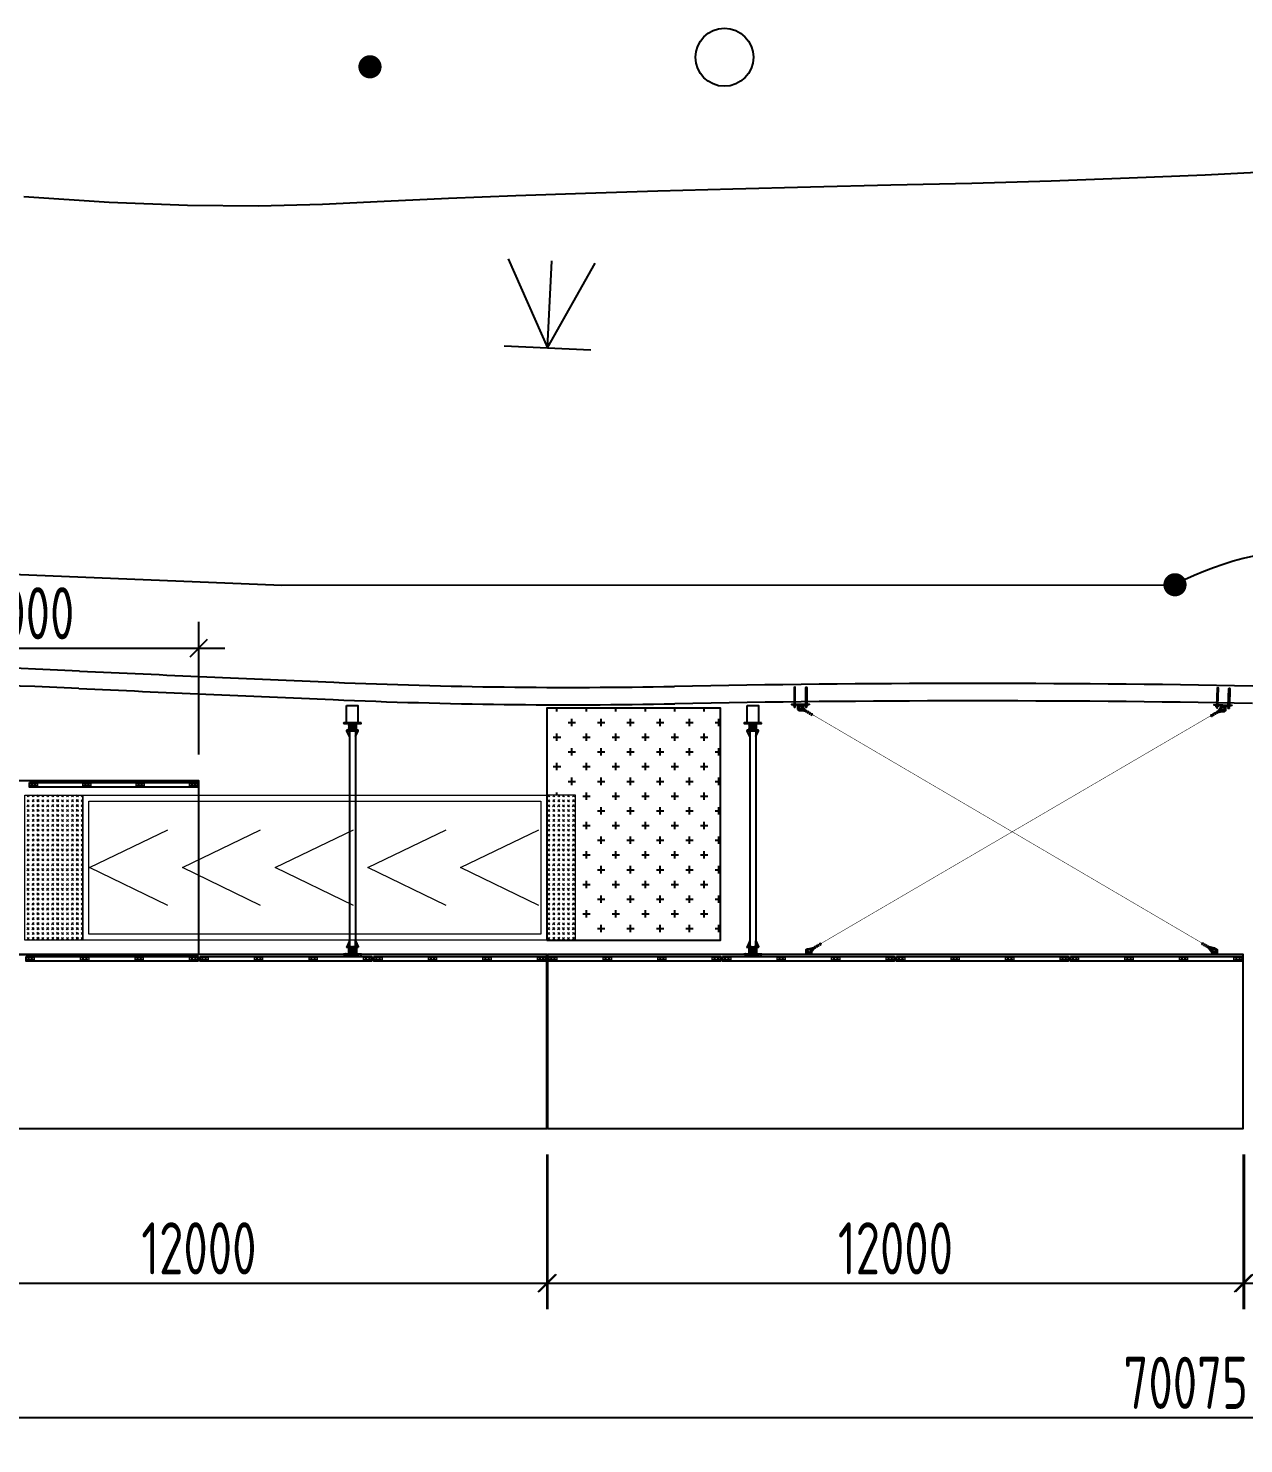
# Model space of a CAD drawing. Header units: millimetres. Extents: x 4 to 2106212, y -117026 to 198097.
# Drawn here: x 1695792 to 1716757, y 118368 to 142785 of the extents above; entities that cross this region are included whole.
import ezdxf

# ---------------------------------------------------------------- set-up
doc = ezdxf.new("R2010")
doc.units = ezdxf.units.MM
for name, pattern in [('CENTER', [0.6, 0.375, -0.075, 0.075, -0.075]), ('DASHDOT2', [12.7, 6.35, -3.175, 0, -3.175]), ('DASHED2', [0.375, 0.25, -0.125])]:
    doc.linetypes.add(name, pattern=pattern)
for name, color, linetype in [('0 @ 1', 7, 'Continuous'), ('BS-Annectent', 115, 'Continuous'), ('HR-dimension', 9, 'Continuous'), ('HR-pontoon', 161, 'Continuous'), ('STEEL', 34, 'Continuous'), ('方管', 100, 'Continuous'), ('粗实线', 7, 'Continuous')]:
    doc.layers.add(name, color=color, linetype=linetype)
for name, color, linetype, lineweight in [('加强板', 140, 'Continuous', 18), ('扣板', 7, 'Continuous', 9), ('抱桩器', 1, 'Continuous', 18)]:
    doc.layers.add(name, color=color, linetype=linetype, lineweight=lineweight)
doc.styles.add('hztxt', font='ros1.shx', dxfattribs={"width": 0.8, "bigfont": 'hztxt.shx'})
doc.linetypes.add('10422', pattern='A,2,[150,AAA.SHX,S=1,R=0,X=0,Y=1],2,[177,AAA.SHX,S=1,R=0,X=0,Y=0.8],1e-09', length=4)
doc.linetypes.add('444', pattern='A,4.5,[145,AAA.SHX,S=1,R=0,X=0,Y=1],4.5,-0.5,[146,AAA.SHX,S=1,R=0,X=0,Y=0],-0.5', length=10)
doc.dimstyles.new('DIM-300', dxfattribs={"dimscale": 300, "dimtxt": 3, "dimasz": 1, "dimexe": 1.5, "dimexo": 1.5, "dimgap": 0.5, "dimtad": 1, "dimdec": 0, "dimzin": 0, "dimdsep": 46, "dimtxsty": 'hztxt', "dimblk": 'OBLIQUE', "dimcen": 0, "dimdle": 1.5, "dimclrd": 9, "dimclre": 9, "dimclrt": 6, "dimadec": 0, "dimazin": 0, "dimtfac": 1, "dimtdec": 0, "dimtix": 1, "dimtofl": 0, "dimtmove": 2, "dimatfit": 0, "dimfxl": 5, "dimtolj": 1, "dimtzin": 0, "dimarcsym": 0})
pattern_1 = [(40.81217054, (-573818.8873, 176698.6793), (-1.452584633, 1.682112997), []), (130.81217054, (-573818.8873, 176698.6793), (-4.5872822625, 1.911641361), [5.55625, -3.33375])]
pattern_2 = [(40.81217054, (-578777.1463, 176555.198), (-1.452584633, 1.682112997), []), (130.81217054, (-578777.1463, 176555.198), (-4.5872822625, 1.911641361), [5.55625, -3.33375])]
pattern_3 = [(225, (43212.285, 45564.743), (4.49012806, -4.49012806), []), (225, (43207.795, 45564.743), (4.49012806, -4.49012806), [7.9375, -1.5875, 0, -1.5875])]
pattern_4 = [(225, (-344287.005, -129412.7357), (4.49012806, -4.49012806), []), (225, (-344291.495, -129412.7357), (4.49012806, -4.49012806), [7.9375, -1.5875, 0, -1.5875])]

# ---------------------------------------------------------------- blocks, each defined once
blk = doc.blocks.new('*U581')
at = {"layer": '抱桩器'}
h = blk.add_hatch(dxfattribs=at)
h.set_pattern_fill('GOST_GLASS', color=252, scale=10, angle=90)
h.set_pattern_definition([(135, (-669974.417, -109419.865), (5e-15, 84.852814), [50, -70]), (135, (-669974.417, -109398.65), (5e-15, 84.852814), [20, -100]), (135, (-669995.63, -109419.865), (5e-15, 84.852814), [20, -100])])
h.paths.add_polyline_path([(-3750, 1250), (-3750, -1250), (-4750, -1250), (-4750, 1250)])
h = blk.add_hatch(dxfattribs=at)
h.set_pattern_fill('GOST_GLASS', color=252, scale=10, angle=90)
h.set_pattern_definition([(135, (-673974.717, -109419.865), (5e-15, 84.852814), [50, -70]), (135, (-673974.717, -109398.65), (5e-15, 84.852814), [20, -100]), (135, (-673995.93, -109419.865), (5e-15, 84.852814), [20, -100])])
h.paths.add_polyline_path([(4250, 1250), (4250, -1250), (4750, -1250), (4750, 1250)])
at = {"layer": '抱桩器', "color": 252}
for points in [[(-3750, 1250), (-3750, -1250), (-4750, -1250), (-4750, 1250)], [(4250, -1250), (-3750, -1250), (-3750, 1250), (4250, 1250)], [(4250, 1250), (4250, -1250), (4750, -1250), (4750, 1250)], [(4150, -1150), (-3650, -1150), (-3650, 1150), (4150, 1150)]]:
    blk.add_lwpolyline(points, close=True, dxfattribs=at)
for points in [[(-2284, -650), (-3634, 0), (-2284, 650)], [(-684, -650), (-2034, 0), (-684, 650)], [(916, -650), (-434, 0), (916, 650)], [(2516, -650), (1166, 0), (2516, 650)], [(4116, -650), (2766, 0), (4116, 650)]]:
    blk.add_lwpolyline(points, dxfattribs=at)
blk = doc.blocks.new('*U582')
at = {"color": 0, "linetype": 'ByBlock', "lineweight": -2, "transparency": 16777216}
blk.add_blockref('*U581', (0, 0), dxfattribs=at)
blk = doc.blocks.new('MT-ZP')
h = blk.add_hatch()
h.set_pattern_fill('CROSS', color=252, scale=40)
h.paths.add_polyline_path([(680224, 262476), (680224, 260976), (680724, 260976), (680724, 258476), (683224, 258476), (683224, 262476)])
at = {"layer": 'HR-pontoon', "color": 252}
for points in [[(680224, 258476), (683224, 258476), (683224, 262476), (680224, 262476)], [(668224, 261226), (668224, 258226), (674224, 258226), (674224, 261226)], [(668224, 258226), (668224, 255226), (680224, 255226), (680224, 258226)], [(680239, 258226), (680239, 255226), (692239, 255226), (692239, 258226)]]:
    blk.add_lwpolyline(points, close=True, dxfattribs=at)
at = {"color": 252}
blk.add_blockref('*U582', (675974, 259726), dxfattribs=at)
blk = doc.blocks.new('*U73')
blk.add_blockref('MT-ZP', (-692747, -252919))
blk = doc.blocks.new('*U74')
at = {"color": 0, "linetype": 'ByBlock', "lineweight": -2, "transparency": 16777216}
blk.add_blockref('*U73', (0, 0), dxfattribs=at)
blk = doc.blocks.new('_Oblique')
at = {"color": 0, "linetype": 'ByBlock', "lineweight": -2}
blk.add_line((-0.5, -0.5), (0.5, 0.5), dxfattribs=at)
blk = doc.blocks.new('*D559')
at = {"color": 9, "lineweight": -2, "transparency": 16777216}
for p, q in [((1692734, 130255), (1692734, 132544)), ((1698734, 130255), (1698734, 132544)), ((1692284, 132094), (1699184, 132094))]:
    blk.add_line(p, q, dxfattribs=at)
at = {"layer": 'Defpoints', "color": 0, "transparency": 16777216}
for p in [(1698734, 132094), (1692734, 129805), (1698734, 129805)]:
    blk.add_point(p, dxfattribs=at)
at = {"color": 9, "lineweight": -2, "transparency": 16777216, "xscale": 300, "yscale": 300, "zscale": 300, "rotation": 180}
blk.add_blockref('_Oblique', (1692734, 132094), dxfattribs=at)
at = {"color": 9, "lineweight": -2, "transparency": 16777216, "xscale": 300, "yscale": 300, "zscale": 300}
blk.add_blockref('_Oblique', (1698734, 132094), dxfattribs=at)
at = {"color": 6, "transparency": 16777216, "insert": (1695734, 132694), "char_height": 900, "attachment_point": 5, "style": 'hztxt'}
blk.add_mtext('\\A1;6000', dxfattribs=at)
blk = doc.blocks.new('*D561')
at = {"color": 9, "lineweight": -2, "transparency": 16777216}
for p, q in [((1692735, 123355), (1692735, 120688)), ((1704735, 123355), (1704735, 120688)), ((1692285, 121138), (1705185, 121138))]:
    blk.add_line(p, q, dxfattribs=at)
at = {"layer": 'Defpoints', "color": 0, "transparency": 16777216}
for p in [(1692735, 123805), (1704735, 123805), (1704735, 121138)]:
    blk.add_point(p, dxfattribs=at)
at = {"color": 9, "lineweight": -2, "transparency": 16777216, "xscale": 300, "yscale": 300, "zscale": 300, "rotation": 180}
blk.add_blockref('_Oblique', (1692735, 121138), dxfattribs=at)
at = {"color": 9, "lineweight": -2, "transparency": 16777216, "xscale": 300, "yscale": 300, "zscale": 300}
blk.add_blockref('_Oblique', (1704735, 121138), dxfattribs=at)
at = {"color": 6, "transparency": 16777216, "insert": (1698735, 121738), "char_height": 900, "attachment_point": 5, "style": 'hztxt'}
blk.add_mtext('\\A1;12000', dxfattribs=at)
blk = doc.blocks.new('*D562')
at = {"color": 9, "lineweight": -2, "transparency": 16777216}
for p, q in [((1704750, 123355), (1704750, 120688)), ((1716750, 123355), (1716750, 120688)), ((1704300, 121138), (1717200, 121138))]:
    blk.add_line(p, q, dxfattribs=at)
at = {"layer": 'Defpoints', "color": 0, "transparency": 16777216}
for p in [(1704750, 123805), (1716750, 123805), (1716750, 121138)]:
    blk.add_point(p, dxfattribs=at)
at = {"color": 9, "lineweight": -2, "transparency": 16777216, "xscale": 300, "yscale": 300, "zscale": 300, "rotation": 180}
blk.add_blockref('_Oblique', (1704750, 121138), dxfattribs=at)
at = {"color": 9, "lineweight": -2, "transparency": 16777216, "xscale": 300, "yscale": 300, "zscale": 300}
blk.add_blockref('_Oblique', (1716750, 121138), dxfattribs=at)
at = {"color": 6, "transparency": 16777216, "insert": (1710750, 121738), "char_height": 900, "attachment_point": 5, "style": 'hztxt'}
blk.add_mtext('\\A1;12000', dxfattribs=at)
blk = doc.blocks.new('*D563')
at = {"color": 9, "lineweight": -2, "transparency": 16777216}
for p, q in [((1716765, 123355), (1716765, 120688)), ((1726765, 123355), (1726765, 120688)), ((1716315, 121138), (1727215, 121138))]:
    blk.add_line(p, q, dxfattribs=at)
at = {"layer": 'Defpoints', "color": 0, "transparency": 16777216}
for p in [(1716765, 123805), (1726765, 123805), (1726765, 121138)]:
    blk.add_point(p, dxfattribs=at)
at = {"color": 9, "lineweight": -2, "transparency": 16777216, "xscale": 300, "yscale": 300, "zscale": 300, "rotation": 180}
blk.add_blockref('_Oblique', (1716765, 121138), dxfattribs=at)
at = {"color": 9, "lineweight": -2, "transparency": 16777216, "xscale": 300, "yscale": 300, "zscale": 300}
blk.add_blockref('_Oblique', (1726765, 121138), dxfattribs=at)
at = {"color": 6, "transparency": 16777216, "insert": (1721765, 121738), "char_height": 900, "attachment_point": 5, "style": 'hztxt'}
blk.add_mtext('\\A1;10000', dxfattribs=at)
blk = doc.blocks.new('*D566')
at = {"color": 9, "lineweight": -2, "transparency": 16777216}
for p, q in [((1680719, 123355), (1680719, 118368)), ((1750794, 123355), (1750794, 118368)), ((1680269, 118818), (1751244, 118818))]:
    blk.add_line(p, q, dxfattribs=at)
at = {"layer": 'Defpoints', "color": 0, "transparency": 16777216}
for p in [(1680719, 123805), (1750794, 123805), (1750794, 118818)]:
    blk.add_point(p, dxfattribs=at)
at = {"color": 9, "lineweight": -2, "transparency": 16777216, "xscale": 300, "yscale": 300, "zscale": 300, "rotation": 180}
blk.add_blockref('_Oblique', (1680719, 118818), dxfattribs=at)
at = {"color": 9, "lineweight": -2, "transparency": 16777216, "xscale": 300, "yscale": 300, "zscale": 300}
blk.add_blockref('_Oblique', (1750794, 118818), dxfattribs=at)
at = {"color": 6, "transparency": 16777216, "insert": (1715757, 119418), "char_height": 900, "attachment_point": 5, "style": 'hztxt'}
blk.add_mtext('\\A1;70075', dxfattribs=at)
blk = doc.blocks.new('*U1252')
at = {"layer": '加强板'}
blk.add_lwpolyline([(70, -40), (-70, -40), (-70, 40), (70, 40)], close=True, dxfattribs=at)
for points in [[(-54.2, 19), (-45.8, 19)], [(-50, 23.2), (-50, 14.8)], [(45.8, 19), (54.2, 19)], [(50, 23.2), (50, 14.8)], [(-54.2, -19), (-45.8, -19)], [(-50, -14.8), (-50, -23.2)], [(45.8, -19), (54.2, -19)], [(50, -14.8), (50, -23.2)]]:
    blk.add_lwpolyline(points, dxfattribs=at)
for centre in [(-50, 19), (50, 19), (-50, -19), (50, -19)]:
    blk.add_circle(centre, 7, dxfattribs=at)
at = {"layer": '方管', "color": 6}
blk.add_lwpolyline([(-25, 25), (25, 25), (25, -25), (-25, -25)], close=True, dxfattribs=at)
blk = doc.blocks.new('*U1253')
at = {"color": 0, "linetype": 'ByBlock', "lineweight": -2, "transparency": 16777216}
for p in [(0, 0), (920, 0), (1840, 0), (2760, 0)]:
    blk.add_blockref('*U1252', p, dxfattribs=at)
blk = doc.blocks.new('*U1294')
at = {"layer": '加强板'}
blk.add_lwpolyline([(70, -40), (-70, -40), (-70, 40), (70, 40)], close=True, dxfattribs=at)
for points in [[(-54.2, 19), (-45.8, 19)], [(-50, 23.2), (-50, 14.8)], [(45.8, 19), (54.2, 19)], [(50, 23.2), (50, 14.8)], [(-54.2, -19), (-45.8, -19)], [(-50, -14.8), (-50, -23.2)], [(45.8, -19), (54.2, -19)], [(50, -14.8), (50, -23.2)]]:
    blk.add_lwpolyline(points, dxfattribs=at)
for centre in [(-50, 19), (50, 19), (-50, -19), (50, -19)]:
    blk.add_circle(centre, 7, dxfattribs=at)
at = {"layer": '方管', "color": 6}
blk.add_lwpolyline([(-25, 25), (25, 25), (25, -25), (-25, -25)], close=True, dxfattribs=at)
blk = doc.blocks.new('*U1295')
at = {"color": 0, "linetype": 'ByBlock', "lineweight": -2, "transparency": 16777216}
for p in [(0, 0), (940, 0), (1880, 0), (2820, 0)]:
    blk.add_blockref('*U1294', p, dxfattribs=at)
blk = doc.blocks.new('*U1292')
blk.add_lwpolyline([(-1480, 40), (1480, 40), (1480, -40), (-1480, -40)], close=True)
blk.add_blockref('*U1295', (-1410, 0))
blk = doc.blocks.new('*U1293')
at = {"color": 0, "linetype": 'ByBlock', "lineweight": -2, "transparency": 16777216}
for p in [(0, 0), (3000, 0), (6000, 0), (9000, 0)]:
    blk.add_blockref('*U1292', p, dxfattribs=at)
blk = doc.blocks.new('*U1302')
at = {"layer": '加强板'}
blk.add_lwpolyline([(70, -40), (-70, -40), (-70, 40), (70, 40)], close=True, dxfattribs=at)
for points in [[(-54.2, 19), (-45.8, 19)], [(-50, 23.2), (-50, 14.8)], [(45.8, 19), (54.2, 19)], [(50, 23.2), (50, 14.8)], [(-54.2, -19), (-45.8, -19)], [(-50, -14.8), (-50, -23.2)], [(45.8, -19), (54.2, -19)], [(50, -14.8), (50, -23.2)]]:
    blk.add_lwpolyline(points, dxfattribs=at)
for centre in [(-50, 19), (50, 19), (-50, -19), (50, -19)]:
    blk.add_circle(centre, 7, dxfattribs=at)
at = {"layer": '方管', "color": 6}
blk.add_lwpolyline([(-25, 25), (25, 25), (25, -25), (-25, -25)], close=True, dxfattribs=at)
blk = doc.blocks.new('*U1303')
at = {"color": 0, "linetype": 'ByBlock', "lineweight": -2, "transparency": 16777216}
for p in [(0, 0), (940, 0), (1880, 0), (2820, 0)]:
    blk.add_blockref('*U1302', p, dxfattribs=at)
blk = doc.blocks.new('*U1300')
blk.add_lwpolyline([(-1480, 40), (1480, 40), (1480, -40), (-1480, -40)], close=True)
blk.add_blockref('*U1303', (-1410, 0))
blk = doc.blocks.new('*U1301')
at = {"color": 0, "linetype": 'ByBlock', "lineweight": -2, "transparency": 16777216}
for p in [(0, 0), (3000, 0), (6000, 0)]:
    blk.add_blockref('*U1300', p, dxfattribs=at)
blk = doc.blocks.new('支座')
at = {"layer": '扣板', "color": 7}
blk.add_line((13512, 4747, 0), (13512, 5047, 0), dxfattribs=at)
at = {"layer": '扣板', "color": 7, "elevation": 0}
for points in [[(13512, 4747), (13512, 5047), (13520, 5047), (13520, 4747)], [(13600, 4947), (13620, 4927), (13620, 4867), (13600, 4847), (13520, 4847), (13520, 4947)], [(13560, 4932), (13520, 4932), (13520, 4922), (13560, 4922)], [(13560, 4862), (13520, 4862), (13520, 4872), (13560, 4872)]]:
    blk.add_lwpolyline(points, close=True, dxfattribs=at)
at = {"layer": '扣板', "color": 7}
blk.add_circle((13575, 4897, 0), 25, dxfattribs=at)
blk = doc.blocks.new('A$C97f6d51a')
at = {"color": 1, "linetype": 'DASHDOT2'}
blk.add_line((0, 313), (0, -47), dxfattribs=at)
at = {"layer": 'BS-Annectent'}
for p, q in [((-9, 282), (-9, 282)), ((-9, 281), (-9, 282)), ((-9, 282), (-9, 282)), ((-9, 279), (-8, 279)), ((-8, 278), (-9, 279)), ((-9, 279), (-8, 278)), ((-9, 275), (-7, 276)), ((-6, 274), (-9, 275)), ((-9, 275), (-7, 275)), ((-9, 272), (-6, 274)), ((-6, 270), (-9, 272)), ((-9, 272), (-4, 272)), ((-9, 269), (9, 268)), ((-9, 266), (9, 265)), ((-9, 263), (9, 262)), ((-9, 260), (9, 258)), ((-9, 257), (9, 255)), ((-9, 253), (9, 252)), ((-9, 250), (9, 249)), ((-9, 247), (9, 246)), ((-6, 274), (-6, 274)), ((-6, 274), (-6, 274)), ((-6, 274), (-6, 274)), ((-6, 274), (-6, 274)), ((-6, 274), (-6, 274)), ((6, 270), (-6, 270)), ((4, 271), (9, 271)), ((6, 273), (5, 273)), ((6, 273), (5, 273)), ((6, 273), (9, 274)), ((6, 274), (9, 274)), ((9, 271), (6, 273)), ((6, 270), (9, 271)), ((7, 276), (9, 277)), ((9, 274), (7, 275)), ((9, 277), (8, 278)), ((8, 277), (9, 277)), ((9, 280), (9, 281)), ((9, 280), (9, 280)), ((9, 280), (9, 280)), ((-10, 6), (9, 4)), ((-10, 2), (-6, 4)), ((-6, 1), (-10, 2)), ((-10, 2), (9, 1)), ((-9, 244), (9, 243)), ((-9, 241), (9, 240)), ((-9, 238), (9, 236)), ((-9, 235), (9, 233)), ((-9, 231), (9, 230)), ((-9, 228), (9, 227)), ((-9, 225), (9, 224)), ((-9, 222), (9, 221)), ((-9, 219), (9, 218)), ((-9, 216), (9, 215)), ((-9, 213), (9, 211)), ((-9, 209), (9, 208)), ((-9, 206), (9, 205)), ((-9, 203), (9, 202)), ((-9, 200), (9, 199)), ((-9, 197), (9, 196)), ((-9, 194), (9, 193)), ((-9, 191), (9, 189)), ((-9, 188), (9, 186)), ((-9, 184), (9, 183)), ((-9, 181), (9, 180)), ((-9, 178), (9, 177)), ((-9, 175), (9, 174)), ((-9, 172), (9, 171)), ((-9, 169), (9, 167)), ((-9, 166), (9, 164)), ((-9, 162), (9, 161)), ((-9, 159), (9, 158)), ((-9, 156), (9, 155)), ((-9, 153), (9, 152)), ((-9, 150), (9, 149)), ((-9, 147), (9, 146)), ((-9, 144), (9, 142)), ((-9, 140), (9, 139)), ((-9, 137), (9, 136)), ((-9, 134), (9, 133)), ((-9, 131), (9, 130)), ((-9, 128), (9, 127)), ((-9, 125), (9, 124)), ((-9, 122), (9, 120)), ((-9, 119), (9, 117)), ((-9, 115), (9, 114)), ((-9, 112), (9, 111)), ((-9, 109), (9, 108)), ((-9, 106), (9, 105)), ((-9, 103), (9, 102)), ((-9, 100), (9, 98)), ((-9, 97), (9, 95)), ((-9, 93), (9, 92)), ((-9, 90), (9, 89)), ((-9, 87), (9, 86)), ((-9, 84), (9, 83)), ((-9, 81), (9, 80)), ((-9, 78), (9, 76)), ((-9, 75), (9, 73)), ((-9, 71), (9, 70)), ((-9, 68), (9, 67)), ((-9, 65), (9, 64)), ((-9, 62), (9, 61)), ((-9, 59), (9, 58)), ((-9, 56), (9, 55)), ((-9, 53), (9, 51)), ((-9, 49), (9, 48)), ((-9, 46), (9, 45)), ((-9, 43), (9, 42)), ((-9, 40), (9, 39)), ((-9, 37), (9, 36)), ((-9, 34), (9, 33)), ((-9, 31), (9, 29)), ((-9, 28), (9, 26)), ((-9, 24), (9, 23)), ((-9, 21), (9, 20)), ((-9, 18), (9, 17)), ((-9, 15), (9, 14)), ((-9, 12), (9, 11)), ((-9, 9), (9, 7)), ((-8, 0), (-6, 1)), ((6, 147), (-6, 148)), ((6, 116), (-6, 117)), ((6, 3), (-6, 4)), ((2, 0), (-6, 1)), ((6, 147), (9, 149)), ((9, 1), (6, 3)), ((7, 0), (9, 1)), ((-16, -24), (-16, -11)), ((12, -9), (-12, -9)), ((12, -27), (-12, -27)), ((-9, -29), (-6, -28)), ((-6, -31), (-9, -29)), ((9, -30), (-9, -29)), ((-9, -32), (-6, -31)), ((-6, -34), (-9, -32)), ((9, -33), (-9, -32)), ((-9, -35), (-6, -34)), ((-6, -37), (-9, -35)), ((9, -37), (-9, -35)), ((-9, -38), (-6, -37)), ((-6, -40), (-9, -38)), ((9, -40), (-9, -38)), ((-8, -24), (-8, -11)), ((-6, -28), (-8, -27)), ((-7, -40), (-7, -43)), ((6, -29), (-6, -28)), ((6, -29), (-6, -28)), ((6, -32), (-6, -31)), ((6, -32), (-6, -31)), ((6, -35), (-6, -34)), ((6, -38), (-6, -37)), ((6, -38), (-6, -37)), ((6, -41), (-6, -40)), ((-5, -44), (5, -44)), ((-4, -40), (-4, -43)), ((-2, -9), (0, -4)), ((9, -27), (-1, -27)), ((0, -9), (2, -4)), ((4, -41), (4, -43)), ((6, -29), (9, -27)), ((9, -30), (6, -29)), ((6, -32), (9, -30)), ((9, -33), (6, -32)), ((6, -35), (9, -33)), ((9, -37), (6, -35)), ((6, -38), (9, -37)), ((9, -40), (6, -38)), ((6, -41), (9, -40)), ((7, -41), (7, -43)), ((8, -24), (8, -11)), ((9, -27), (8, -27)), ((16, -24), (16, -11))]:
    blk.add_line(p, q, dxfattribs=at)
blk.add_lwpolyline([(10, 0), (10, 300), (0, 306), (-10, 300), (-10, 0)], dxfattribs=at)
for points in [[(-19, -4), (-19, 0), (19, 0), (19, -4)], [(-15, -9), (15, -9), (15, -4), (-15, -4)]]:
    blk.add_lwpolyline(points, close=True, dxfattribs=at)
for points in [[(16, -11, 0.612824), (8, -11, 0.305874), (-8, -11, 0.612824), (-16, -11)], [(16, -24, -0.612824), (8, -24, -0.305874), (-8, -24, -0.612824), (-16, -24)], [(-7, -43, 0.516475), (-4, -43, 0.258238), (4, -43, 0.516475), (7, -43)]]:
    blk.add_lwpolyline(points, format="xyb", dxfattribs=at)
blk = doc.blocks.new('A$Ce460a15a')
at = {"layer": 'STEEL', "color": 22}
for points in [[(12, 150), (12, -150), (0, -150), (0, 150)], [(92, -50), (112, -30), (112, 30), (92, 50), (12, 50), (12, -50)], [(52, 35), (12, 35), (12, 25), (52, 25)], [(52, -35), (12, -35), (12, -25), (52, -25)]]:
    blk.add_lwpolyline(points, close=True, dxfattribs=at)
blk.add_circle((67, 0), 25, dxfattribs=at)
at = {"layer": 'HR-dimension', "xscale": -1, "rotation": 90}
blk.add_blockref('A$C97f6d51a', (12, 100), dxfattribs=at)
at = {"layer": 'HR-dimension', "rotation": 90.00000000000001}
blk.add_blockref('A$C97f6d51a', (12, -100), dxfattribs=at)
blk = doc.blocks.new('*U10')
at = {"color": 7, "linetype": 'Continuous', "lineweight": 15}
for p, q in [((-9, 9), (-10, 8)), ((-10, 8), (-10, 1)), ((-10, 1), (-9, 0)), ((-9, 9), (9, 9)), ((-9, 0), (9, 0)), ((-5, 8), (-5, 1)), ((5, 8), (5, 1)), ((10, 8), (9, 9)), ((9, 0), (10, 1)), ((10, 8), (10, 1))]:
    blk.add_line(p, q, dxfattribs=at)
for centre, start, end in [((0, -8), 72.4233, 107.5767), ((0, 17), 252.4233, 287.5767)]:
    blk.add_arc(centre, 17.2, start, end, dxfattribs=at)
for points, knots in [([(-10, 8), (-10, 9), (-9, 9), (-8, 9), (-7, 9), (-6, 9), (-6, 9), (-5, 8)], [0, 0, 0, 0, 0.264534, 0.399289, 0.53507, 0.765405, 1, 1, 1, 1]), ([(-5, 1), (-6, 1), (-6, 0), (-7, 0), (-8, 0), (-9, 0), (-10, 1), (-10, 1)], [0, 0, 0, 0, 0.264534, 0.399289, 0.53507, 0.765405, 1, 1, 1, 1]), ([(5, 8), (6, 9), (6, 9), (7, 9), (8, 9), (9, 9), (10, 9), (10, 8)], [0, 0, 0, 0, 0.264536, 0.399814, 0.535067, 0.765403, 1, 1, 1, 1]), ([(10, 1), (10, 1), (9, 0), (8, 0), (7, 0), (6, 0), (6, 1), (5, 1)], [0, 0, 0, 0, 0.264536, 0.399814, 0.535067, 0.765403, 1, 1, 1, 1])]:
    blk.add_open_spline(points, degree=3, knots=knots, dxfattribs=at)
blk = doc.blocks.new('A$C72EA2C7E')
blk.add_line((-8, -6), (8, -6))
at = {"color": 7, "linetype": 'Continuous', "lineweight": 15}
for p, q in [((-5, -40), (-5, -6)), ((-4, -41), (-5, -40)), ((5, -40), (-5, -40)), ((-4, -41), (5, -41)), ((5, -6), (5, -40)), ((5, -40), (5, -41))]:
    blk.add_line(p, q, dxfattribs=at)
at = {"color": 7, "linetype": 'Continuous', "lineweight": 0}
for p, q in [((-4, -41), (-4, -6)), ((5, -41), (5, -6))]:
    blk.add_line(p, q, dxfattribs=at)
blk.add_arc((0, -8), 8, 17.4862, 162.5138)
at = {"extrusion": (0, 0, -1), "xscale": 0.9999974999999999, "yscale": 0.9999974999999999, "zscale": -0.9999974999999999}
blk.add_blockref('*U10', (0, -39), dxfattribs=at)
blk = doc.blocks.new('*U1978')
h = blk.add_hatch(color=1)
h.dxf.hatch_style = 1
h.paths.add_polyline_path([(3382, 2191), (3473, 2218, 1.447528), (3428, 2281), (3373, 2204)])
h.paths.add_polyline_path([(3389, 2205), (3388, 2206), (3398, 2220), (3395, 2222), (3434, 2277, -1.452111), (3471, 2226), (3406, 2207), (3405, 2210)], flags=16)
h = blk.add_hatch()
h.set_pattern_fill('ANSI38', color=253, scale=0.7, angle=-4.1878)
h.set_pattern_definition(pattern_2)
h.paths.add_polyline_path([(3404, 2213), (3406, 2207), (3471, 2226, 1.452111), (3434, 2277), (3395, 2222), (3398, 2220), (3401, 2218), (3440, 2273, -1.452111), (3469, 2232)])
h = blk.add_hatch(color=1)
h.dxf.hatch_style = 1
h.paths.add_polyline_path([(-3373, -2204), (-3429, -2283, -1.406258), (-3473, -2218), (-3382, -2191)])
h.paths.add_polyline_path([(-3405, -2210), (-3406, -2207), (-3471, -2226, 1.406258), (-3435, -2278), (-3395, -2222), (-3388, -2205)], flags=16)
h = blk.add_hatch()
h.set_pattern_fill('ANSI38', color=253, scale=0.7, angle=-4.1878)
h.set_pattern_definition(pattern_1)
h.paths.add_polyline_path([(-3401, -2218), (-3395, -2222), (-3434, -2277, -1.452111), (-3471, -2226), (-3406, -2207), (-3405, -2210), (-3404, -2213), (-3469, -2232, 1.452111), (-3440, -2273)])
blk.add_line((3379, 2205), (3379, 2195))
at = {"color": 1, "linetype": 'DASHED2'}
blk.add_line((3483, 2289), (3493, 2274), dxfattribs=at)
at = {"color": 1, "const_width": 8.4}
for points in [[(3380, 2206), (-3393, -2203)], [(3386, 2200), (3251, 2112)], [(-3388, -2209), (-3246, -2117)]]:
    blk.add_lwpolyline(points, dxfattribs=at)
at = {"color": 1}
for points in [[(3382, 2191), (3473, 2218, 1.447528), (3428, 2281), (3373, 2204)], [(3398, 2220), (3388, 2206), (3389, 2205), (3405, 2210), (3406, 2207), (3471, 2226, 1.452111), (3434, 2277), (3395, 2222)], [(-3373, -2204), (-3428, -2281, -1.447528), (-3473, -2218), (-3382, -2191)], [(-3405, -2210), (-3389, -2205), (-3388, -2206), (-3398, -2220), (-3395, -2222), (-3434, -2277, -1.452111), (-3471, -2226), (-3406, -2207)]]:
    blk.add_lwpolyline(points, format="xyb", close=True, dxfattribs=at)
for points in [[(3379, 2195), (3472, 2222, 1.449849), (3431, 2279), (3379, 2205)], [(3406, 2207), (3471, 2226, 1.452111), (3434, 2277), (3395, 2222)], [(3406, 2207), (3471, 2226, 1.452111), (3434, 2277), (3395, 2222)], [(-3376, -2200), (-3431, -2279, -1.449849), (-3472, -2222), (-3384, -2197)], [(-3395, -2222), (-3434, -2277, -1.452111), (-3471, -2226), (-3406, -2207)], [(-3395, -2222), (-3434, -2277, -1.452111), (-3471, -2226), (-3406, -2207)]]:
    blk.add_lwpolyline(points, format="xyb")
for points in [[(3401, 2218), (3440, 2273, -1.452111), (3469, 2232), (3404, 2213), (3406, 2207), (3471, 2226, 1.452111), (3434, 2277), (3395, 2222)], [(-3404, -2213), (-3469, -2232, 1.452111), (-3440, -2273), (-3401, -2218), (-3395, -2222), (-3434, -2277, -1.452111), (-3471, -2226), (-3406, -2207)]]:
    blk.add_lwpolyline(points, format="xyb", close=True)
at = {"color": 252}
for points in [[(3401, 2218), (3440, 2273, -1.452111), (3469, 2232), (3404, 2213), (3406, 2207), (3471, 2226, 1.452111), (3434, 2277), (3395, 2222)], [(-3404, -2213), (-3469, -2232, 1.452111), (-3440, -2273), (-3401, -2218), (-3395, -2222), (-3434, -2277, -1.452111), (-3471, -2226), (-3406, -2207)]]:
    blk.add_lwpolyline(points, format="xyb", close=True, dxfattribs=at)
at = {"xscale": 0.6999999999999998, "yscale": 0.6999999999999998, "zscale": 0.6999999999999998, "rotation": 213.1298866380289}
for p in [(3376, 2183), (3284, 2123), (3315, 2143), (3345, 2163), (-3360, -2201), (-3329, -2181), (-3299, -2161), (-3267, -2141)]:
    blk.add_blockref('A$C72EA2C7E', p, dxfattribs=at)
blk = doc.blocks.new('*U1979')
at = {"color": 0, "linetype": 'ByBlock', "lineweight": -2, "transparency": 16777216}
blk.add_blockref('*U1978', (0, 0), dxfattribs=at)
blk = doc.blocks.new('*U1980')
h = blk.add_hatch(color=1)
h.dxf.hatch_style = 1
h.paths.add_polyline_path([(3382, 2191), (3473, 2218, 1.447528), (3428, 2281), (3373, 2204)])
h.paths.add_polyline_path([(3389, 2205), (3388, 2206), (3398, 2220), (3395, 2222), (3434, 2277, -1.452111), (3471, 2226), (3406, 2207), (3405, 2210)], flags=16)
h = blk.add_hatch()
h.set_pattern_fill('ANSI38', color=253, scale=0.7, angle=-4.1878)
h.set_pattern_definition(pattern_2)
h.paths.add_polyline_path([(3404, 2213), (3406, 2207), (3471, 2226, 1.452111), (3434, 2277), (3395, 2222), (3398, 2220), (3401, 2218), (3440, 2273, -1.452111), (3469, 2232)])
h = blk.add_hatch(color=1)
h.dxf.hatch_style = 1
h.paths.add_polyline_path([(-3373, -2204), (-3429, -2283, -1.406258), (-3473, -2218), (-3382, -2191)])
h.paths.add_polyline_path([(-3405, -2210), (-3406, -2207), (-3471, -2226, 1.406258), (-3435, -2278), (-3395, -2222), (-3388, -2205)], flags=16)
h = blk.add_hatch()
h.set_pattern_fill('ANSI38', color=253, scale=0.7, angle=-4.1878)
h.set_pattern_definition(pattern_1)
h.paths.add_polyline_path([(-3401, -2218), (-3395, -2222), (-3434, -2277, -1.452111), (-3471, -2226), (-3406, -2207), (-3405, -2210), (-3404, -2213), (-3469, -2232, 1.452111), (-3440, -2273)])
blk.add_line((3379, 2205), (3379, 2195))
at = {"color": 1, "linetype": 'DASHED2'}
blk.add_line((3483, 2289), (3493, 2274), dxfattribs=at)
at = {"color": 1, "const_width": 8.4}
for points in [[(3380, 2206), (-3393, -2203)], [(3386, 2200), (3251, 2112)], [(-3388, -2209), (-3246, -2117)]]:
    blk.add_lwpolyline(points, dxfattribs=at)
at = {"color": 1}
for points in [[(3382, 2191), (3473, 2218, 1.447528), (3428, 2281), (3373, 2204)], [(3398, 2220), (3388, 2206), (3389, 2205), (3405, 2210), (3406, 2207), (3471, 2226, 1.452111), (3434, 2277), (3395, 2222)], [(-3373, -2204), (-3428, -2281, -1.447528), (-3473, -2218), (-3382, -2191)], [(-3405, -2210), (-3389, -2205), (-3388, -2206), (-3398, -2220), (-3395, -2222), (-3434, -2277, -1.452111), (-3471, -2226), (-3406, -2207)]]:
    blk.add_lwpolyline(points, format="xyb", close=True, dxfattribs=at)
for points in [[(3379, 2195), (3472, 2222, 1.449849), (3431, 2279), (3379, 2205)], [(3406, 2207), (3471, 2226, 1.452111), (3434, 2277), (3395, 2222)], [(3406, 2207), (3471, 2226, 1.452111), (3434, 2277), (3395, 2222)], [(-3376, -2200), (-3431, -2279, -1.449849), (-3472, -2222), (-3384, -2197)], [(-3395, -2222), (-3434, -2277, -1.452111), (-3471, -2226), (-3406, -2207)], [(-3395, -2222), (-3434, -2277, -1.452111), (-3471, -2226), (-3406, -2207)]]:
    blk.add_lwpolyline(points, format="xyb")
for points in [[(3401, 2218), (3440, 2273, -1.452111), (3469, 2232), (3404, 2213), (3406, 2207), (3471, 2226, 1.452111), (3434, 2277), (3395, 2222)], [(-3404, -2213), (-3469, -2232, 1.452111), (-3440, -2273), (-3401, -2218), (-3395, -2222), (-3434, -2277, -1.452111), (-3471, -2226), (-3406, -2207)]]:
    blk.add_lwpolyline(points, format="xyb", close=True)
at = {"color": 252}
for points in [[(3401, 2218), (3440, 2273, -1.452111), (3469, 2232), (3404, 2213), (3406, 2207), (3471, 2226, 1.452111), (3434, 2277), (3395, 2222)], [(-3404, -2213), (-3469, -2232, 1.452111), (-3440, -2273), (-3401, -2218), (-3395, -2222), (-3434, -2277, -1.452111), (-3471, -2226), (-3406, -2207)]]:
    blk.add_lwpolyline(points, format="xyb", close=True, dxfattribs=at)
at = {"xscale": 0.6999999999999998, "yscale": 0.6999999999999998, "zscale": 0.6999999999999998, "rotation": 213.1298866380289}
for p in [(3376, 2183), (3284, 2123), (3315, 2143), (3345, 2163), (-3360, -2201), (-3329, -2181), (-3299, -2161), (-3267, -2141)]:
    blk.add_blockref('A$C72EA2C7E', p, dxfattribs=at)
blk = doc.blocks.new('*U1981')
at = {"color": 0, "linetype": 'ByBlock', "lineweight": -2, "transparency": 16777216}
blk.add_blockref('*U1980', (0, 0), dxfattribs=at)
blk = doc.blocks.new('*U2001')
h = blk.add_hatch()
h.set_pattern_fill('ANSI35', color=4, angle=180)
h.set_pattern_definition(pattern_3)
h.paths.add_polyline_path([(24, -89), (36, -89), (36, -67), (24, -67)])
h.paths.add_polyline_path([(24, -31), (36, -31), (36, 11), (24, 11)])
h.paths.add_polyline_path([(-100, 11), (100, 11), (100, 21), (-100, 21)])
h.paths.add_polyline_path([(-36, -31), (-24, -31), (-24, 11), (-36, 11)])
h.paths.add_polyline_path([(-36, -89), (-24, -89), (-24, -67), (-36, -67)])
h = blk.add_hatch()
h.set_pattern_fill('ANSI35', color=4, angle=180)
h.set_pattern_definition(pattern_4)
h.paths.add_polyline_path([(-129, -116), (-150, -116), (-150, -104), (-129, -104)])
h.paths.add_polyline_path([(111, -116), (-111, -116), (-111, -104), (111, -104)])
h.paths.add_polyline_path([(150, -116), (129, -116), (129, -104), (150, -104)])
h.paths.add_polyline_path([(66, -104), (54, -104), (54, -67), (66, -67)])
h.paths.add_polyline_path([(66, -31), (54, -31), (54, -4), (66, -4)])
h.paths.add_polyline_path([(6, -31), (-6, -31), (-6, -4), (6, -4)])
h.paths.add_polyline_path([(6, -104), (-6, -104), (-6, -67), (6, -67)])
h.paths.add_polyline_path([(-54, -104), (-66, -104), (-66, -67), (-54, -67)])
h.paths.add_polyline_path([(-54, -31), (-66, -31), (-66, -4), (-54, -4)])
at = {"color": 4}
for points in [[(100, 11), (-100, 11), (-100, 21), (100, 21), (100, 11)], [(-36, -89), (-36, 11), (-24, 11), (-24, -89), (-36, -89)], [(24, -89), (24, 11), (36, 11), (36, -89), (24, -89)], [(150, -116), (-150, -116), (-150, -104), (150, -104), (150, -116)], [(-66, -104), (-66, -4), (-54, -4), (-54, -104), (-66, -104)], [(-6, -104), (-6, -4), (6, -4), (6, -104), (-6, -104)], [(54, -104), (54, -4), (66, -4), (66, -104), (54, -104)]]:
    blk.add_lwpolyline(points, dxfattribs=at)
at = {"layer": 'Defpoints', "color": 4}
for points in [[(-100, 21), (-50, 21), (-50, 121), (-100, 21)], [(100, 21), (50, 21), (50, 121), (100, 21)]]:
    blk.add_lwpolyline(points, dxfattribs=at)
at = {"layer": 'Defpoints', "color": 4, "linetype": 'CENTER', "ltscale": 2}
for points in [[(-129, -116), (-111, -116), (-111, -104), (-129, -104)], [(-66, -31), (-54, -31), (-54, -67), (-66, -67)], [(-36, -31), (-24, -31), (-24, -67), (-36, -67)], [(-6, -31), (6, -31), (6, -67), (-6, -67)], [(24, -31), (36, -31), (36, -67), (24, -67)], [(54, -31), (66, -31), (66, -67), (54, -67)], [(129, -116), (111, -116), (111, -104), (129, -104)]]:
    blk.add_lwpolyline(points, close=True, dxfattribs=at)
for points in [[(-120, -99), (-120, -111), (-120, -121)], [(-66, -49), (66, -49)], [(-66, -49), (66, -49)], [(120, -99), (120, -111), (120, -121)]]:
    blk.add_lwpolyline(points, dxfattribs=at)
blk = doc.blocks.new('*U1998')
at = {"layer": '粗实线', "color": 0, "linetype": 'ByBlock', "lineweight": -2, "transparency": 16777216}
blk.add_blockref('*U2001', (0, 0), dxfattribs=at)
blk = doc.blocks.new('*U1999')
h = blk.add_hatch()
h.set_pattern_fill('ANSI35', color=4, angle=180)
h.set_pattern_definition(pattern_3)
h.paths.add_polyline_path([(24, -89), (36, -89), (36, -67), (24, -67)])
h.paths.add_polyline_path([(24, -31), (36, -31), (36, 11), (24, 11)])
h.paths.add_polyline_path([(-100, 11), (100, 11), (100, 21), (-100, 21)])
h.paths.add_polyline_path([(-36, -31), (-24, -31), (-24, 11), (-36, 11)])
h.paths.add_polyline_path([(-36, -89), (-24, -89), (-24, -67), (-36, -67)])
h = blk.add_hatch()
h.set_pattern_fill('ANSI35', color=4, angle=180)
h.set_pattern_definition(pattern_4)
h.paths.add_polyline_path([(-129, -116), (-150, -116), (-150, -104), (-129, -104)])
h.paths.add_polyline_path([(111, -116), (-111, -116), (-111, -104), (111, -104)])
h.paths.add_polyline_path([(150, -116), (129, -116), (129, -104), (150, -104)])
h.paths.add_polyline_path([(66, -104), (54, -104), (54, -67), (66, -67)])
h.paths.add_polyline_path([(66, -31), (54, -31), (54, -4), (66, -4)])
h.paths.add_polyline_path([(6, -31), (-6, -31), (-6, -4), (6, -4)])
h.paths.add_polyline_path([(6, -104), (-6, -104), (-6, -67), (6, -67)])
h.paths.add_polyline_path([(-54, -104), (-66, -104), (-66, -67), (-54, -67)])
h.paths.add_polyline_path([(-54, -31), (-66, -31), (-66, -4), (-54, -4)])
at = {"color": 4}
for points in [[(100, 11), (-100, 11), (-100, 21), (100, 21), (100, 11)], [(-36, -89), (-36, 11), (-24, 11), (-24, -89), (-36, -89)], [(24, -89), (24, 11), (36, 11), (36, -89), (24, -89)], [(150, -116), (-150, -116), (-150, -104), (150, -104), (150, -116)], [(-66, -104), (-66, -4), (-54, -4), (-54, -104), (-66, -104)], [(-6, -104), (-6, -4), (6, -4), (6, -104), (-6, -104)], [(54, -104), (54, -4), (66, -4), (66, -104), (54, -104)]]:
    blk.add_lwpolyline(points, dxfattribs=at)
at = {"layer": 'Defpoints', "color": 4}
for points in [[(-100, 21), (-50, 21), (-50, 121), (-100, 21)], [(100, 21), (50, 21), (50, 121), (100, 21)]]:
    blk.add_lwpolyline(points, dxfattribs=at)
at = {"layer": 'Defpoints', "color": 4, "linetype": 'CENTER', "ltscale": 2}
for points in [[(-129, -116), (-111, -116), (-111, -104), (-129, -104)], [(-66, -31), (-54, -31), (-54, -67), (-66, -67)], [(-36, -31), (-24, -31), (-24, -67), (-36, -67)], [(-6, -31), (6, -31), (6, -67), (-6, -67)], [(24, -31), (36, -31), (36, -67), (24, -67)], [(54, -31), (66, -31), (66, -67), (54, -67)], [(129, -116), (111, -116), (111, -104), (129, -104)]]:
    blk.add_lwpolyline(points, close=True, dxfattribs=at)
for points in [[(-120, -99), (-120, -111), (-120, -121)], [(-66, -49), (66, -49)], [(-66, -49), (66, -49)], [(120, -99), (120, -111), (120, -121)]]:
    blk.add_lwpolyline(points, dxfattribs=at)
blk = doc.blocks.new('*U2000')
at = {"layer": '粗实线', "color": 0, "linetype": 'ByBlock', "lineweight": -2, "transparency": 16777216}
blk.add_blockref('*U1999', (0, 0), dxfattribs=at)
blk = doc.blocks.new('*U1973')
at = {"layer": '粗实线', "color": 4}
for points in [[(-50, 1863), (-50, -1863)], [(50, 1863), (50, -1863)]]:
    blk.add_lwpolyline(points, dxfattribs=at)
at = {"layer": '粗实线', "color": 4, "xscale": -1, "rotation": 179.9999997006857}
blk.add_blockref('*U2000', (0, 1884), dxfattribs=at)
at = {"layer": '粗实线', "color": 4, "rotation": 359.9999997006856}
blk.add_blockref('*U1998', (0, -1884), dxfattribs=at)
blk = doc.blocks.new('*U1974')
at = {"color": 0, "linetype": 'ByBlock', "lineweight": -2, "transparency": 16777216}
for p in [(0, 0), (9800, 0), (19600, 0), (29400, 0)]:
    blk.add_blockref('*U1973', p, dxfattribs=at)
blk = doc.blocks.new('*U1991')
h = blk.add_hatch()
h.set_pattern_fill('ANSI35', color=4, angle=180)
h.set_pattern_definition(pattern_3)
h.paths.add_polyline_path([(24, -89), (36, -89), (36, -67), (24, -67)])
h.paths.add_polyline_path([(24, -31), (36, -31), (36, 11), (24, 11)])
h.paths.add_polyline_path([(-100, 11), (100, 11), (100, 21), (-100, 21)])
h.paths.add_polyline_path([(-36, -31), (-24, -31), (-24, 11), (-36, 11)])
h.paths.add_polyline_path([(-36, -89), (-24, -89), (-24, -67), (-36, -67)])
h = blk.add_hatch()
h.set_pattern_fill('ANSI35', color=4, angle=180)
h.set_pattern_definition(pattern_4)
h.paths.add_polyline_path([(-129, -116), (-150, -116), (-150, -104), (-129, -104)])
h.paths.add_polyline_path([(111, -116), (-111, -116), (-111, -104), (111, -104)])
h.paths.add_polyline_path([(150, -116), (129, -116), (129, -104), (150, -104)])
h.paths.add_polyline_path([(66, -104), (54, -104), (54, -67), (66, -67)])
h.paths.add_polyline_path([(66, -31), (54, -31), (54, -4), (66, -4)])
h.paths.add_polyline_path([(6, -31), (-6, -31), (-6, -4), (6, -4)])
h.paths.add_polyline_path([(6, -104), (-6, -104), (-6, -67), (6, -67)])
h.paths.add_polyline_path([(-54, -104), (-66, -104), (-66, -67), (-54, -67)])
h.paths.add_polyline_path([(-54, -31), (-66, -31), (-66, -4), (-54, -4)])
at = {"color": 4}
for points in [[(100, 11), (-100, 11), (-100, 21), (100, 21), (100, 11)], [(-36, -89), (-36, 11), (-24, 11), (-24, -89), (-36, -89)], [(24, -89), (24, 11), (36, 11), (36, -89), (24, -89)], [(150, -116), (-150, -116), (-150, -104), (150, -104), (150, -116)], [(-66, -104), (-66, -4), (-54, -4), (-54, -104), (-66, -104)], [(-6, -104), (-6, -4), (6, -4), (6, -104), (-6, -104)], [(54, -104), (54, -4), (66, -4), (66, -104), (54, -104)]]:
    blk.add_lwpolyline(points, dxfattribs=at)
at = {"layer": 'Defpoints', "color": 4}
for points in [[(-100, 21), (-50, 21), (-50, 121), (-100, 21)], [(100, 21), (50, 21), (50, 121), (100, 21)]]:
    blk.add_lwpolyline(points, dxfattribs=at)
at = {"layer": 'Defpoints', "color": 4, "linetype": 'CENTER', "ltscale": 2}
for points in [[(-129, -116), (-111, -116), (-111, -104), (-129, -104)], [(-66, -31), (-54, -31), (-54, -67), (-66, -67)], [(-36, -31), (-24, -31), (-24, -67), (-36, -67)], [(-6, -31), (6, -31), (6, -67), (-6, -67)], [(24, -31), (36, -31), (36, -67), (24, -67)], [(54, -31), (66, -31), (66, -67), (54, -67)], [(129, -116), (111, -116), (111, -104), (129, -104)]]:
    blk.add_lwpolyline(points, close=True, dxfattribs=at)
for points in [[(-120, -99), (-120, -111), (-120, -121)], [(-66, -49), (66, -49)], [(-66, -49), (66, -49)], [(120, -99), (120, -111), (120, -121)]]:
    blk.add_lwpolyline(points, dxfattribs=at)
blk = doc.blocks.new('*U2002')
at = {"layer": '粗实线', "color": 0, "linetype": 'ByBlock', "lineweight": -2, "transparency": 16777216}
blk.add_blockref('*U1991', (0, 0), dxfattribs=at)
blk = doc.blocks.new('*U2003')
h = blk.add_hatch()
h.set_pattern_fill('ANSI35', color=4, angle=180)
h.set_pattern_definition(pattern_3)
h.paths.add_polyline_path([(24, -89), (36, -89), (36, -67), (24, -67)])
h.paths.add_polyline_path([(24, -31), (36, -31), (36, 11), (24, 11)])
h.paths.add_polyline_path([(-100, 11), (100, 11), (100, 21), (-100, 21)])
h.paths.add_polyline_path([(-36, -31), (-24, -31), (-24, 11), (-36, 11)])
h.paths.add_polyline_path([(-36, -89), (-24, -89), (-24, -67), (-36, -67)])
h = blk.add_hatch()
h.set_pattern_fill('ANSI35', color=4, angle=180)
h.set_pattern_definition(pattern_4)
h.paths.add_polyline_path([(-129, -116), (-150, -116), (-150, -104), (-129, -104)])
h.paths.add_polyline_path([(111, -116), (-111, -116), (-111, -104), (111, -104)])
h.paths.add_polyline_path([(150, -116), (129, -116), (129, -104), (150, -104)])
h.paths.add_polyline_path([(66, -104), (54, -104), (54, -67), (66, -67)])
h.paths.add_polyline_path([(66, -31), (54, -31), (54, -4), (66, -4)])
h.paths.add_polyline_path([(6, -31), (-6, -31), (-6, -4), (6, -4)])
h.paths.add_polyline_path([(6, -104), (-6, -104), (-6, -67), (6, -67)])
h.paths.add_polyline_path([(-54, -104), (-66, -104), (-66, -67), (-54, -67)])
h.paths.add_polyline_path([(-54, -31), (-66, -31), (-66, -4), (-54, -4)])
at = {"color": 4}
for points in [[(100, 11), (-100, 11), (-100, 21), (100, 21), (100, 11)], [(-36, -89), (-36, 11), (-24, 11), (-24, -89), (-36, -89)], [(24, -89), (24, 11), (36, 11), (36, -89), (24, -89)], [(150, -116), (-150, -116), (-150, -104), (150, -104), (150, -116)], [(-66, -104), (-66, -4), (-54, -4), (-54, -104), (-66, -104)], [(-6, -104), (-6, -4), (6, -4), (6, -104), (-6, -104)], [(54, -104), (54, -4), (66, -4), (66, -104), (54, -104)]]:
    blk.add_lwpolyline(points, dxfattribs=at)
at = {"layer": 'Defpoints', "color": 4}
for points in [[(-100, 21), (-50, 21), (-50, 121), (-100, 21)], [(100, 21), (50, 21), (50, 121), (100, 21)]]:
    blk.add_lwpolyline(points, dxfattribs=at)
at = {"layer": 'Defpoints', "color": 4, "linetype": 'CENTER', "ltscale": 2}
for points in [[(-129, -116), (-111, -116), (-111, -104), (-129, -104)], [(-66, -31), (-54, -31), (-54, -67), (-66, -67)], [(-36, -31), (-24, -31), (-24, -67), (-36, -67)], [(-6, -31), (6, -31), (6, -67), (-6, -67)], [(24, -31), (36, -31), (36, -67), (24, -67)], [(54, -31), (66, -31), (66, -67), (54, -67)], [(129, -116), (111, -116), (111, -104), (129, -104)]]:
    blk.add_lwpolyline(points, close=True, dxfattribs=at)
for points in [[(-120, -99), (-120, -111), (-120, -121)], [(-66, -49), (66, -49)], [(-66, -49), (66, -49)], [(120, -99), (120, -111), (120, -121)]]:
    blk.add_lwpolyline(points, dxfattribs=at)
blk = doc.blocks.new('*U1990')
at = {"layer": '粗实线', "color": 0, "linetype": 'ByBlock', "lineweight": -2, "transparency": 16777216}
blk.add_blockref('*U2003', (0, 0), dxfattribs=at)
blk = doc.blocks.new('*U1975')
at = {"layer": '粗实线', "color": 4}
for points in [[(-50, 1863), (-50, -1863)], [(50, 1863), (50, -1863)]]:
    blk.add_lwpolyline(points, dxfattribs=at)
at = {"layer": '粗实线', "color": 4, "xscale": -1, "rotation": 179.9999997006857}
blk.add_blockref('*U1990', (0, 1884), dxfattribs=at)
at = {"layer": '粗实线', "color": 4, "rotation": 359.9999997006856}
blk.add_blockref('*U2002', (0, -1884), dxfattribs=at)
blk = doc.blocks.new('*U1964')
at = {"color": 0, "linetype": 'ByBlock', "lineweight": -2, "transparency": 16777216}
blk.add_blockref('*U1975', (0, 0), dxfattribs=at)
blk = doc.blocks.new('jytkjyk')
for points in [[(475000, 131105), (475200, 131105), (475200, 130805), (475000, 130805)], [(481911, 131105), (482111, 131105), (482111, 130805), (481911, 130805)]]:
    blk.add_lwpolyline(points, close=True)
at = {"layer": '粗实线', "color": 252, "linetype": 'Continuous'}
for p, q in [((485789, 140115, 13000), (487158, 140156, 13000)), ((487158, 140156, 13000), (488500, 140204, 13000)), ((488500, 140204, 13000), (489815, 140259, 13000)), ((489815, 140259, 13000), (491103, 140321, 13000)), ((477921, 139899, 13000), (479124, 139941, 13000)), ((479124, 139941, 13000), (480372, 139981, 13000)), ((480372, 139981, 13000), (481667, 140018, 13000)), ((481667, 140018, 13000), (483007, 140052, 13000)), ((483007, 140052, 13000), (484394, 140082, 13000)), ((484394, 140082, 13000), (485789, 140115, 13000)), ((469439, 139883, 13000), (470909, 139786, 13000)), ((470909, 139786, 13000), (472257, 139732, 13000)), ((472257, 139732, 13000), (473482, 139721, 13000)), ((473482, 139721, 13000), (474586, 139753, 13000)), ((474586, 139753, 13000), (475652, 139804, 13000)), ((475652, 139804, 13000), (476763, 139853, 13000)), ((476763, 139853, 13000), (477921, 139899, 13000))]:
    blk.add_line(p, q, dxfattribs=at)
at = {"layer": '粗实线', "color": 252}
for p, q in [((477793, 138809, 100000), (478468, 137273, 100000)), ((478468, 137273, 100000), (478542, 138771, 100000)), ((478468, 137273, 100000), (479291, 138734, 100000)), ((477719, 137310, 100000), (479217, 137236, 100000)), ((461524, 133688), (473886, 133179)), ((473886, 133179), (489293, 133185))]:
    blk.add_line(p, q, dxfattribs=at)
at = {"layer": '粗实线', "color": 252, "linetype": 'Continuous', "const_width": 200, "flags": 128}
for points, elevation in [([(475307, 142126, 1), (475507, 142116, 1)], 13250), ([(489193, 133190, 1), (489393, 133181, 1)], 12220)]:
    blk.add_lwpolyline(points, format="xyb", close=True, dxfattribs=dict(at, elevation=elevation))
at = {"layer": '粗实线', "color": 252}
blk.add_circle((481521, 142285, 100000), 500, dxfattribs=at)
blk.add_arc((491766, 128494), 5303, 55.9895, 117.796, dxfattribs=at)
at = {"layer": '粗实线', "color": 252, "linetype": '444'}
for centre, radius, start, end in [((-3904691, -99907282), 100134600, 87.49583224, 87.50045294), ((1765367, 29741958), 29638567, 267.4958322, 267.504324), ((478862, 225020), 93605, 267.50432, 271.10178), ((485822, -136894), 268376, 88.97283, 91.10178)]:
    blk.add_arc(centre, radius, start, end, dxfattribs=at)
at = {"layer": '粗实线', "color": 252, "linetype": '10422'}
for centre, radius, start, end in [((-3904691, -99907282), 100134300, 87.49583224, 87.50045294), ((1765367, 29741958), 29638867, 267.4958322, 267.504324), ((478862, 225020), 93905, 267.50432, 271.10178), ((485822, -136894), 268076, 88.97283, 91.10178)]:
    blk.add_arc(centre, radius, start, end, dxfattribs=at)
at = {"xscale": -1, "rotation": 2.666953539137448}
blk.add_blockref('*U1981', (486400, 128969), dxfattribs=at)
at = {"rotation": 357.2444171632594}
blk.add_blockref('*U1979', (486549, 128956), dxfattribs=at)
for name, p in [('*U1964', (475106, 128805)), ('*U1974', (482011, 128805))]:
    blk.add_blockref(name, p)
at = {"layer": '0 @ 1', "rotation": 89.99999970068562}
for p in [(487873, 113293, 0), (494873, 113293, 0)]:
    blk.add_blockref('支座', p, dxfattribs=at)
at = {"layer": 'HR-dimension'}
for p, rotation in [((482833, 131127), 269.8953418141111), ((490121, 131112), 267.9338139459553)]:
    blk.add_blockref('A$Ce460a15a', p, dxfattribs=dict(at, rotation=rotation))

msp = doc.modelspace()

# ---------------------------------------------------------------- linework, layer by layer
msp.add_lwpolyline([(1695812.2302, 129774.0093), (1698712.2302, 129774.0093), (1698712.2302, 129694.0093), (1695812.2302, 129694.0093)], close=True)

# ---------------------------------------------------------------- block references
for name, p in [('jytkjyk', (1226278.7681, -0.0014, 0.001)), ('*U74', (1717256.7465, 121497.9814)), ('*U1253', (1695882.2302, 129734.0093)), ('*U1301', (1697234.2302, 126734.0093)), ('*U1293', (1706249.2302, 126734.0093))]:
    msp.add_blockref(name, p)

# ---------------------------------------------------------------- dimensions: what is measured, and where the dimension line sits
for base, p1, p2, picture, middle in [((1698734.2302, 132093.7955), (1692734.2302, 129805.01), (1698734.2302, 129805.01), '*D559', (1695734.2302, 132693.7955)), ((1750794.2305, 118817.8452), (1680719.2311, 123805.0068), (1750794.2305, 123805.0071), '*D566', (1715756.7308, 119417.8452)), ((1704735.3131, 121137.6365), (1692735.3131, 123805.0068), (1704735.3131, 123805.0067), '*D561', (1698735.3131, 121737.6365)), ((1716750.3131, 121137.6365), (1704750.3131, 123805.0067), (1716750.3131, 123805.0067), '*D562', (1710750.3131, 121737.6365)), ((1726765.3133, 121137.6365), (1716765.3133, 123805.0069), (1726765.3133, 123805.0068), '*D563', (1721765.3133, 121737.6365))]:
    dim = msp.add_linear_dim(base=base, p1=p1, p2=p2, dimstyle='DIM-300')
    dim.commit()
    dim.dimension.update_dxf_attribs({"geometry": picture, "text_midpoint": middle})

doc.saveas('drawing.dxf')
